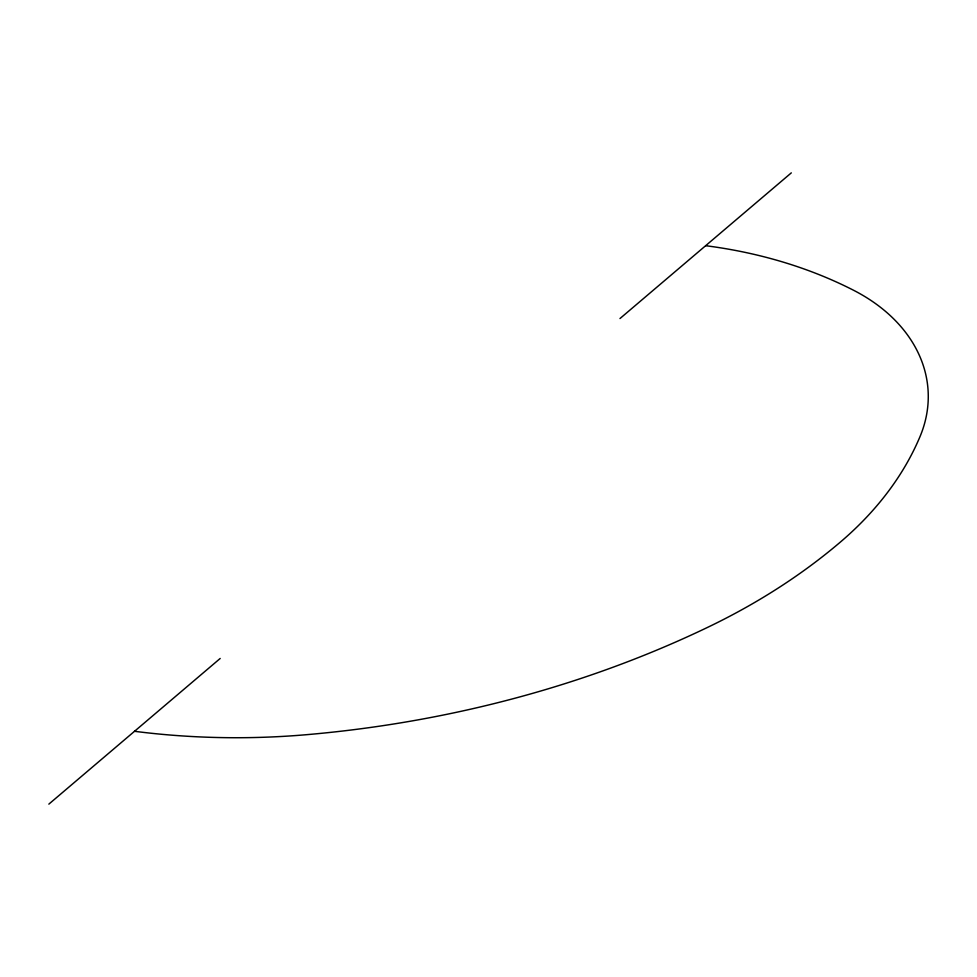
<?xml version="1.0" encoding="UTF-8"?>
<svg xmlns="http://www.w3.org/2000/svg" width="977" height="977" viewBox="0 0 977 977"><rect width="100%" height="100%" fill="white"/><g stroke="black" fill="none" stroke-linecap="round" stroke-linejoin="round"><path stroke-width="1.47" d="M48.85 804.132L220.191 658.461M619.98 318.539L791.309 172.868M134.521 731.297A600.94 441.641 -3.1 0 0 307.071 734.643A907.865 667.206 -3.1 0 0 707.812 627.271A600.94 441.641 -3.1 0 0 840.232 542.198A383.705 281.987 -3.1 0 0 919.968 436.707A181.954 133.727 -3.1 0 0 853.483 290.218A383.705 281.987 -3.1 0 0 705.65 245.703"/></g></svg>
